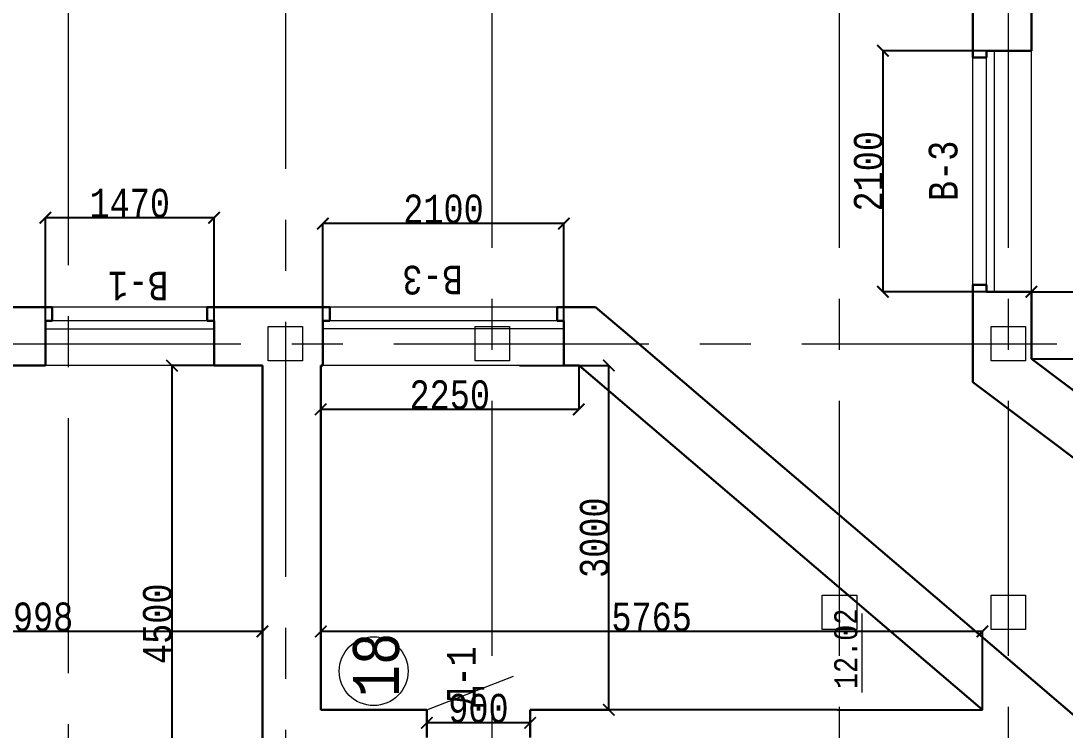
# Model space of a CAD drawing. Header units: millimetres. Extents: x -689206 to 4969298, y -1019800 to 703299.
# Drawn here: x -177358 to -168257, y -449542 to -443362 of the extents above; entities that cross this region are included whole.
import ezdxf

# ---------------------------------------------------------------- set-up
doc = ezdxf.new("R2010")
doc.units = ezdxf.units.MM
doc.linetypes.add('осеваяX2', pattern=[101.6, 63.5, -12.7, 12.7, -12.7])
for name, color, linetype, lineweight in [('несущие', 7, 'Continuous', 30), ('ОКНА', 250, 'Continuous', 20), ('РАЗМЕРЫ', 7, 'Continuous', 9), ('Слой1', 7, 'Continuous', 30), ('стены', 7, 'Continuous', 20)]:
    doc.layers.add(name, color=color, linetype=linetype, lineweight=lineweight)
doc.layers.add('четотам', color=7, linetype='Continuous')
doc.styles.add('Аннотативный', font='isocteur.ttf', dxfattribs={"width": 0.7, "height": 250})
doc.dimstyles.new('Аннотативный', dxfattribs={"dimscale": 0, "dimtxt": 250, "dimasz": 100, "dimexe": 1.25, "dimexo": 0.625, "dimtad": 1, "dimdec": 0, "dimtxsty": 'Аннотативный', "dimblk": 'ARCHTICK', "dimcen": 2.5, "dimadec": 0, "dimazin": 0, "dimtfac": 1, "dimtdec": 0, "dimtmove": 0, "dimatfit": 3, "dimfxl": 1, "dimarcsym": 0})

# ---------------------------------------------------------------- blocks, each defined once
blk = doc.blocks.new('_ArchTick')
at = {"color": 0, "linetype": 'ByBlock', "const_width": 0.15}
blk.add_lwpolyline([(-0.5, -0.5), (0.5, 0.5)], dxfattribs=at)
blk = doc.blocks.new('*D3006')
at = {"layer": 'Defpoints', "color": 0, "lineweight": 30, "transparency": 16777216}
for p in [(-177144.7, -445077.6), (-177144.7, -446365.5), (-175674.7, -446365.5)]:
    blk.add_point(p, dxfattribs=at)
at = {"layer": 'РАЗМЕРЫ', "color": 0, "lineweight": -2, "transparency": 16777216}
for p, q in [((-177144.7, -446364.8), (-177144.7, -445076.4)), ((-175674.7, -445077.6), (-177144.7, -445077.6)), ((-175674.7, -446364.8), (-175674.7, -445076.4))]:
    blk.add_line(p, q, dxfattribs=at)
at = {"layer": 'РАЗМЕРЫ', "color": 0, "lineweight": -2, "transparency": 16777216, "xscale": 100, "yscale": 100, "zscale": 100, "rotation": 180}
blk.add_blockref('_ArchTick', (-177144.7, -445077.6), dxfattribs=at)
at = {"layer": 'РАЗМЕРЫ', "color": 0, "lineweight": -2, "transparency": 16777216, "xscale": 100, "yscale": 100, "zscale": 100}
blk.add_blockref('_ArchTick', (-175674.7, -445077.6), dxfattribs=at)
at = {"layer": 'РАЗМЕРЫ', "color": 0, "lineweight": 5, "transparency": 16777216, "insert": (-176409.7, -444952), "char_height": 250, "attachment_point": 5, "style": 'Аннотативный'}
blk.add_mtext('1470', dxfattribs=at)
blk = doc.blocks.new('*D3068')
at = {"layer": 'Defpoints', "color": 0, "lineweight": 30, "transparency": 16777216}
for p in [(-174743.4, -448682.8), (-174743.4, -449365.5), (-168978.5, -449365.5)]:
    blk.add_point(p, dxfattribs=at)
at = {"layer": 'РАЗМЕРЫ', "color": 0, "lineweight": -2, "transparency": 16777216}
for p, q in [((-174743.4, -449364.8), (-174743.4, -448681.5)), ((-168978.5, -448682.8), (-174743.4, -448682.8)), ((-168978.5, -449364.8), (-168978.5, -448681.5))]:
    blk.add_line(p, q, dxfattribs=at)
at = {"layer": 'РАЗМЕРЫ', "color": 0, "lineweight": -2, "transparency": 16777216, "xscale": 100, "yscale": 100, "zscale": 100, "rotation": 180}
blk.add_blockref('_ArchTick', (-174743.4, -448682.8), dxfattribs=at)
at = {"layer": 'РАЗМЕРЫ', "color": 0, "lineweight": -2, "transparency": 16777216, "xscale": 100, "yscale": 100, "zscale": 100}
blk.add_blockref('_ArchTick', (-168978.5, -448682.8), dxfattribs=at)
at = {"layer": 'РАЗМЕРЫ', "color": 0, "lineweight": 5, "transparency": 16777216, "insert": (-171861, -448557.2), "char_height": 250, "attachment_point": 5, "style": 'Аннотативный'}
blk.add_mtext('5765', dxfattribs=at)
blk = doc.blocks.new('*D3069')
at = {"layer": 'Defpoints', "color": 0, "lineweight": 30, "transparency": 16777216}
for p in [(-174745.5, -446365.5), (-172495.5, -446365.5), (-174745.5, -446747.1)]:
    blk.add_point(p, dxfattribs=at)
at = {"layer": 'РАЗМЕРЫ', "color": 0, "lineweight": -2, "transparency": 16777216}
for p, q in [((-174745.5, -446366.1), (-174745.5, -446748.3)), ((-172495.5, -446366.1), (-172495.5, -446748.3)), ((-172495.5, -446747.1), (-174745.5, -446747.1))]:
    blk.add_line(p, q, dxfattribs=at)
at = {"layer": 'РАЗМЕРЫ', "color": 0, "lineweight": -2, "transparency": 16777216, "xscale": 100, "yscale": 100, "zscale": 100, "rotation": 180}
blk.add_blockref('_ArchTick', (-174745.5, -446747.1), dxfattribs=at)
at = {"layer": 'РАЗМЕРЫ', "color": 0, "lineweight": -2, "transparency": 16777216, "xscale": 100, "yscale": 100, "zscale": 100}
blk.add_blockref('_ArchTick', (-172495.5, -446747.1), dxfattribs=at)
at = {"layer": 'РАЗМЕРЫ', "color": 0, "lineweight": 5, "transparency": 16777216, "insert": (-173620.5, -446621.4), "char_height": 250, "attachment_point": 5, "style": 'Аннотативный'}
blk.add_mtext('2250', dxfattribs=at)
blk = doc.blocks.new('*D3099')
at = {"layer": 'Defpoints', "color": 0, "linetype": 'ByBlock', "lineweight": 30, "transparency": 16777216}
for p in [(-168551.4, -443622.1), (-169845.4, -445722.1), (-168551.4, -445722.1)]:
    blk.add_point(p, dxfattribs=at)
at = {"layer": 'РАЗМЕРЫ', "color": 0, "linetype": 'ByBlock', "lineweight": -2, "transparency": 16777216}
for p, q in [((-168552, -443622.1), (-169846.7, -443622.1)), ((-169845.4, -443622.1), (-169845.4, -445722.1)), ((-168552, -445722.1), (-169846.7, -445722.1))]:
    blk.add_line(p, q, dxfattribs=at)
at = {"layer": 'РАЗМЕРЫ', "color": 0, "linetype": 'ByBlock', "lineweight": -2, "transparency": 16777216, "xscale": 100, "yscale": 100, "zscale": 100}
for p, rotation in [((-169845.4, -443622.1), 90), ((-169845.4, -445722.1), 270)]:
    blk.add_blockref('_ArchTick', p, dxfattribs=dict(at, rotation=rotation))
at = {"layer": 'РАЗМЕРЫ', "color": 0, "linetype": 'ByBlock', "lineweight": 5, "transparency": 16777216, "insert": (-169971.1, -444672.1), "char_height": 250, "attachment_point": 5, "rotation": 90, "style": 'Аннотативный'}
blk.add_mtext('2100', dxfattribs=at)
blk = doc.blocks.new('*D3100')
at = {"layer": 'Defpoints', "color": 0, "linetype": 'ByBlock', "lineweight": 30, "transparency": 16777216}
for p in [(-168551.4, -445722.1), (-153796.3, -445722.1), (-153796.3, -445722.1)]:
    blk.add_point(p, dxfattribs=at)
at = {"layer": 'РАЗМЕРЫ', "color": 0, "linetype": 'ByBlock', "lineweight": -2, "transparency": 16777216}
for p, q in [((-168551.4, -445721.5), (-168551.4, -445720.9)), ((-168551.4, -445722.1), (-153796.3, -445722.1)), ((-153796.3, -445721.5), (-153796.3, -445720.9))]:
    blk.add_line(p, q, dxfattribs=at)
at = {"layer": 'РАЗМЕРЫ', "color": 0, "linetype": 'ByBlock', "lineweight": -2, "transparency": 16777216, "xscale": 100, "yscale": 100, "zscale": 100, "rotation": 180}
blk.add_blockref('_ArchTick', (-168551.4, -445722.1), dxfattribs=at)
at = {"layer": 'РАЗМЕРЫ', "color": 0, "linetype": 'ByBlock', "lineweight": -2, "transparency": 16777216, "xscale": 100, "yscale": 100, "zscale": 100}
blk.add_blockref('_ArchTick', (-153796.3, -445722.1), dxfattribs=at)
at = {"layer": 'РАЗМЕРЫ', "color": 0, "linetype": 'ByBlock', "lineweight": 5, "transparency": 16777216, "insert": (-161173.8, -445596.5), "char_height": 250, "attachment_point": 5, "style": 'Аннотативный'}
blk.add_mtext('14760', dxfattribs=at)
blk = doc.blocks.new('*D3131')
at = {"layer": 'Defpoints', "color": 0, "linetype": 'ByBlock', "lineweight": 30, "transparency": 16777216}
for p in [(-175253.4, -446365.5), (-179251.4, -446798.3), (-179251.4, -448682.8)]:
    blk.add_point(p, dxfattribs=at)
at = {"layer": 'РАЗМЕРЫ', "color": 0, "linetype": 'ByBlock', "lineweight": -2, "transparency": 16777216}
for p, q in [((-175253.4, -446366.1), (-175253.4, -448684)), ((-179251.4, -446798.9), (-179251.4, -448684)), ((-175253.4, -448682.8), (-179251.4, -448682.8))]:
    blk.add_line(p, q, dxfattribs=at)
at = {"layer": 'РАЗМЕРЫ', "color": 0, "linetype": 'ByBlock', "lineweight": -2, "transparency": 16777216, "xscale": 100, "yscale": 100, "zscale": 100, "rotation": 180}
blk.add_blockref('_ArchTick', (-179251.4, -448682.8), dxfattribs=at)
at = {"layer": 'РАЗМЕРЫ', "color": 0, "linetype": 'ByBlock', "lineweight": -2, "transparency": 16777216, "xscale": 100, "yscale": 100, "zscale": 100}
blk.add_blockref('_ArchTick', (-175253.4, -448682.8), dxfattribs=at)
at = {"layer": 'РАЗМЕРЫ', "color": 0, "linetype": 'ByBlock', "lineweight": 5, "transparency": 16777216, "insert": (-177252.4, -448557.2), "char_height": 250, "attachment_point": 5, "style": 'Аннотативный'}
blk.add_mtext('3998', dxfattribs=at)
blk = doc.blocks.new('*D3132')
at = {"layer": 'Defpoints', "color": 0, "linetype": 'ByBlock', "lineweight": 30, "transparency": 16777216}
for p in [(-175253.4, -446365.5), (-176041.4, -450865.5), (-175253.4, -450865.5)]:
    blk.add_point(p, dxfattribs=at)
at = {"layer": 'РАЗМЕРЫ', "color": 0, "linetype": 'ByBlock', "lineweight": -2, "transparency": 16777216}
for p, q in [((-175254.1, -446365.5), (-176042.7, -446365.5)), ((-176041.4, -446365.5), (-176041.4, -450865.5)), ((-175254.1, -450865.5), (-176042.7, -450865.5))]:
    blk.add_line(p, q, dxfattribs=at)
at = {"layer": 'РАЗМЕРЫ', "color": 0, "linetype": 'ByBlock', "lineweight": -2, "transparency": 16777216, "xscale": 100, "yscale": 100, "zscale": 100}
for p, rotation in [((-176041.4, -446365.5), 90), ((-176041.4, -450865.5), 270)]:
    blk.add_blockref('_ArchTick', p, dxfattribs=dict(at, rotation=rotation))
at = {"layer": 'РАЗМЕРЫ', "color": 0, "linetype": 'ByBlock', "lineweight": 5, "transparency": 16777216, "insert": (-176167.1, -448615.5), "char_height": 250, "attachment_point": 5, "rotation": 90, "style": 'Аннотативный'}
blk.add_mtext('4500', dxfattribs=at)
blk = doc.blocks.new('*D3136')
at = {"layer": 'Defpoints', "color": 0, "linetype": 'ByBlock', "lineweight": 30, "transparency": 16777216}
for p in [(-174725.3, -445127.6), (-174725.3, -446365.5), (-172625.3, -446365.5)]:
    blk.add_point(p, dxfattribs=at)
at = {"layer": 'РАЗМЕРЫ', "color": 0, "linetype": 'ByBlock', "lineweight": -2, "transparency": 16777216}
for p, q in [((-174725.3, -446364.8), (-174725.3, -445126.4)), ((-172625.3, -446364.8), (-172625.3, -445126.4)), ((-172625.3, -445127.6), (-174725.3, -445127.6))]:
    blk.add_line(p, q, dxfattribs=at)
at = {"layer": 'РАЗМЕРЫ', "color": 0, "linetype": 'ByBlock', "lineweight": -2, "transparency": 16777216, "xscale": 100, "yscale": 100, "zscale": 100, "rotation": 180}
blk.add_blockref('_ArchTick', (-174725.3, -445127.6), dxfattribs=at)
at = {"layer": 'РАЗМЕРЫ', "color": 0, "linetype": 'ByBlock', "lineweight": -2, "transparency": 16777216, "xscale": 100, "yscale": 100, "zscale": 100}
blk.add_blockref('_ArchTick', (-172625.3, -445127.6), dxfattribs=at)
at = {"layer": 'РАЗМЕРЫ', "color": 0, "linetype": 'ByBlock', "lineweight": 5, "transparency": 16777216, "insert": (-173675.3, -445002), "char_height": 250, "attachment_point": 5, "style": 'Аннотативный'}
blk.add_mtext('2100', dxfattribs=at)
blk = doc.blocks.new('*D3156')
at = {"layer": 'Defpoints', "color": 0, "linetype": 'ByBlock', "lineweight": 30, "transparency": 16777216}
for p in [(-173820.4, -449479.3), (-173820.4, -449485.5), (-172920.4, -449485.5)]:
    blk.add_point(p, dxfattribs=at)
at = {"layer": 'РАЗМЕРЫ', "color": 0, "linetype": 'ByBlock', "lineweight": -2, "transparency": 16777216}
for p, q in [((-173820.4, -449484.8), (-173820.4, -449478.1)), ((-172920.4, -449479.3), (-173820.4, -449479.3)), ((-172920.4, -449484.8), (-172920.4, -449478.1))]:
    blk.add_line(p, q, dxfattribs=at)
at = {"layer": 'РАЗМЕРЫ', "color": 0, "linetype": 'ByBlock', "lineweight": -2, "transparency": 16777216, "xscale": 100, "yscale": 100, "zscale": 100, "rotation": 180}
blk.add_blockref('_ArchTick', (-173820.4, -449479.3), dxfattribs=at)
at = {"layer": 'РАЗМЕРЫ', "color": 0, "linetype": 'ByBlock', "lineweight": -2, "transparency": 16777216, "xscale": 100, "yscale": 100, "zscale": 100}
blk.add_blockref('_ArchTick', (-172920.4, -449479.3), dxfattribs=at)
at = {"layer": 'РАЗМЕРЫ', "color": 0, "linetype": 'ByBlock', "lineweight": 5, "transparency": 16777216, "insert": (-173370.4, -449353.7), "char_height": 250, "attachment_point": 5, "style": 'Аннотативный'}
blk.add_mtext('900', dxfattribs=at)
blk = doc.blocks.new('*D3188')
at = {"layer": 'Defpoints', "color": 0, "lineweight": 30, "ltscale": 150, "transparency": 16777216}
for p in [(-173013.7, -446365.5), (-172233.7, -446365.5), (-172920.4, -449365.5)]:
    blk.add_point(p, dxfattribs=at)
at = {"layer": 'РАЗМЕРЫ', "color": 0, "lineweight": -2, "ltscale": 150, "transparency": 16777216}
for p, q in [((-173013.1, -446365.5), (-172232.5, -446365.5)), ((-172233.7, -449365.5), (-172233.7, -446365.5)), ((-172919.8, -449365.5), (-172232.5, -449365.5))]:
    blk.add_line(p, q, dxfattribs=at)
at = {"layer": 'РАЗМЕРЫ', "color": 0, "lineweight": -2, "ltscale": 150, "transparency": 16777216, "xscale": 100, "yscale": 100, "zscale": 100}
for p, rotation in [((-172233.7, -446365.5), 90), ((-172233.7, -449365.5), 270)]:
    blk.add_blockref('_ArchTick', p, dxfattribs=dict(at, rotation=rotation))
at = {"layer": 'РАЗМЕРЫ', "color": 0, "lineweight": 5, "ltscale": 150, "transparency": 16777216, "insert": (-172359.4, -447865.5), "char_height": 250, "attachment_point": 5, "rotation": 90, "style": 'Аннотативный'}
blk.add_mtext('3000', dxfattribs=at)
blk = doc.blocks.new('*D3104')
at = {"layer": 'Defpoints', "color": 0, "lineweight": 30, "ltscale": 150, "transparency": 16777216}
for p in [(-168551.4, -442706.3), (-167383.7, -442706.3), (-168551.4, -446306.6)]:
    blk.add_point(p, dxfattribs=at)
at = {"layer": 'РАЗМЕРЫ', "color": 0, "lineweight": -2, "ltscale": 150, "transparency": 16777216}
for p, q in [((-168550.8, -442706.3), (-167382.5, -442706.3)), ((-167383.7, -446306.6), (-167383.7, -442706.3)), ((-168550.8, -446306.6), (-167382.5, -446306.6))]:
    blk.add_line(p, q, dxfattribs=at)
at = {"layer": 'РАЗМЕРЫ', "color": 0, "lineweight": -2, "ltscale": 150, "transparency": 16777216, "xscale": 100, "yscale": 100, "zscale": 100}
for p, rotation in [((-167383.7, -442706.3), 90), ((-167383.7, -446306.6), 270)]:
    blk.add_blockref('_ArchTick', p, dxfattribs=dict(at, rotation=rotation))
at = {"layer": 'РАЗМЕРЫ', "color": 0, "lineweight": 5, "ltscale": 150, "transparency": 16777216, "insert": (-167509.4, -444506.4), "char_height": 250, "attachment_point": 5, "rotation": 90, "style": 'Аннотативный'}
blk.add_mtext('3600', dxfattribs=at)

msp = doc.modelspace()

# ---------------------------------------------------------------- linework, layer by layer
at = {"layer": 'несущие', "color": 0}
for p, q in [((-168551.4, -442706.3), (-168551.4, -443622.1)), ((-169061.4, -442836.1), (-169061.4, -443682.1)), ((-169061.4, -442836.2), (-169061.4, -443682.1)), ((-168551.4, -442836.1), (-168551.4, -443622.1)), ((-168941.4, -443622.1), (-168551.4, -443622.1)), ((-169061.4, -445662.1), (-169061.4, -446510.2)), ((-169061.4, -445662.1), (-169061.4, -446510.2)), ((-168551.4, -445722.1), (-168551.4, -446306.6)), ((-168551.4, -445722.1), (-168551.4, -446306.6)), ((-168551.4, -446306.6), (-165568.5, -448553.5)), ((-169061.4, -446510.2), (-166010.2, -448808.5))]:
    msp.add_line(p, q, dxfattribs=at)
at = {"layer": 'ОКНА', "lineweight": 13}
for p, q in [((-168871.4, -445722.1), (-168871.4, -443622.1)), ((-168941.4, -445662.1), (-168941.4, -443682.1)), ((-175734.7, -445975.5), (-177084.7, -445975.5)), ((-172685.3, -445975.5), (-174665.3, -445975.5)), ((-177144.7, -446045.5), (-175674.7, -446045.5)), ((-172625.3, -446045.5), (-174725.3, -446045.5))]:
    msp.add_line(p, q, dxfattribs=at)
at = {"layer": 'ОКНА', "color": 0, "lineweight": 15}
for p, q in [((-168551.4, -445722.1), (-168551.4, -443622.1)), ((-169061.4, -445662.1), (-169061.4, -443682.1))]:
    msp.add_line(p, q, dxfattribs=at)
at = {"layer": 'ОКНА'}
for p, q in [((-177084.7, -445975.5), (-177144.7, -445975.5)), ((-177144.7, -445975.5), (-177144.7, -446045.5))]:
    msp.add_line(p, q, dxfattribs=at)
at = {"layer": 'РАЗМЕРЫ', "linetype": 'осеваяX2', "lineweight": 5, "ltscale": 35}
msp.add_line((-175053.4, -424648.3), (-175053.4, -491718.3), dxfattribs=at)
at = {"layer": 'РАЗМЕРЫ', "lineweight": 30}
for p, q in [((-168941.4, -443622.1), (-168941.4, -443682.1)), ((-168941.4, -443682.1), (-169061.4, -443682.1)), ((-168941.4, -445662.1), (-169061.4, -445662.1)), ((-169061.4, -445662.1), (-168941.4, -445662.1)), ((-168941.4, -445722.1), (-168941.4, -445662.1)), ((-174665.3, -445975.5), (-174665.3, -445855.5)), ((-174665.3, -445855.5), (-174665.3, -445975.5)), ((-172685.3, -445975.5), (-172685.3, -445855.5)), ((-172685.3, -445855.5), (-172685.3, -445975.5)), ((-172350.5, -445855.5), (-172493.9, -445855.5)), ((-172051.8, -446110.5), (-172350.5, -445855.5)), ((-174725.3, -445975.5), (-174665.3, -445975.5)), ((-172625.3, -445975.5), (-172685.3, -445975.5)), ((-168536.9, -449110.5), (-167956.9, -449605.5))]:
    msp.add_line(p, q, dxfattribs=at)
at = {"layer": 'РАЗМЕРЫ', "lineweight": 15}
for p, q in [((-175734.7, -445855.5), (-177084.7, -445855.5)), ((-172685.3, -445855.5), (-174665.3, -445855.5)), ((-175674.7, -446365.5), (-177144.7, -446365.5)), ((-172625.3, -446365.5), (-174725.3, -446365.5))]:
    msp.add_line(p, q, dxfattribs=at)
at = {"layer": 'РАЗМЕРЫ'}
msp.add_line((-170026.5, -449214.1), (-170026.5, -448524.9), dxfattribs=at)
at = {"layer": 'Слой1'}
for p, q in [((-177084.7, -445975.5), (-177084.7, -445855.5)), ((-177084.7, -445855.5), (-177084.7, -445975.5)), ((-175734.7, -445855.5), (-175734.7, -445975.5)), ((-177144.7, -446365.5), (-177144.7, -445975.5)), ((-177144.7, -445975.5), (-177084.7, -445975.5)), ((-175734.7, -445975.5), (-175674.7, -445975.5)), ((-175674.7, -445975.5), (-175674.7, -446365.5))]:
    msp.add_line(p, q, dxfattribs=at)
at = {"layer": 'стены', "linetype": 'осеваяX2', "lineweight": 5, "ltscale": 35}
for p, q in [((-176943.4, -491718.3), (-176943.4, -424515.6)), ((-173251.4, -491568.3), (-173251.4, -424515.6)), ((-170224, -491568.3), (-170224, -424515.6)), ((-168751.4, -491568.3), (-168751.4, -424515.6)), ((-181218.9, -446175.5), (-132779.1, -446175.5))]:
    msp.add_line(p, q, dxfattribs=at)
at = {"layer": 'стены', "lineweight": 30}
for p, q in [((-168941.4, -445722.1), (-168551.4, -445722.1)), ((-177084.7, -445855.5), (-177632.7, -445855.5)), ((-177084.7, -445855.5), (-177632.7, -445855.5)), ((-174743.4, -445855.5), (-175734.7, -445855.5)), ((-174665.3, -445855.5), (-175734.7, -445855.5)), ((-174743.4, -445855.5), (-174665.3, -445855.5)), ((-172685.3, -445855.5), (-172493.9, -445855.5)), ((-172495.9, -445855.5), (-172685.3, -445855.5)), ((-174725.3, -446365.5), (-174725.3, -445975.5)), ((-172625.3, -445975.5), (-172625.3, -446365.5)), ((-172051.8, -446110.5), (-168536.9, -449110.5)), ((-177572.7, -446365.5), (-177144.7, -446365.5)), ((-175674.7, -446365.5), (-175253.4, -446365.5)), ((-175253.4, -449813.5), (-175253.4, -446365.5)), ((-175253.4, -446365.5), (-175253.4, -449813.5)), ((-174745.5, -446365.5), (-174725.3, -446365.5)), ((-174743.4, -446365.5), (-174743.4, -449365.5)), ((-174743.4, -446365.5), (-174725.3, -446365.5)), ((-172625.3, -446365.5), (-172493.4, -446365.5)), ((-172625.3, -446365.5), (-172495.5, -446365.5)), ((-172493.4, -446365.5), (-168978.5, -449365.5)), ((-173820.4, -449365.5), (-174743.4, -449365.5)), ((-173820.4, -449605.5), (-173820.4, -449365.5)), ((-172920.4, -449365.5), (-172920.4, -449605.5))]:
    msp.add_line(p, q, dxfattribs=at)
at = {"layer": 'стены', "color": 152, "lineweight": 25, "true_color": 0x2776bb}
msp.add_line((-177084.7, -445855.5), (-177282.8, -445855.5), dxfattribs=at)
at = {"layer": 'стены', "color": 152, "lineweight": 30, "true_color": 0x2776bb}
for p, q in [((-177144.7, -446005.5), (-177144.7, -446365.5)), ((-177144.7, -446005.5), (-177144.7, -446365.5)), ((-175674.7, -446365.5), (-175674.7, -446005.5)), ((-175674.7, -446365.5), (-175674.7, -446005.5))]:
    msp.add_line(p, q, dxfattribs=at)
at = {"layer": 'стены'}
msp.add_line((-174743.4, -449365.5), (-174743.4, -449003.5), dxfattribs=at)
at = {"layer": 'стены', "lineweight": 9}
msp.add_line((-173820.4, -449365.5), (-173064.1, -449071.4), dxfattribs=at)
at = {"layer": 'стены', "lineweight": 25}
for q in [(-172920.4, -449365.5), (-168978.5, -449365.5)]:
    msp.add_line((-170243.4, -449365.5), q, dxfattribs=at)
at = {"layer": 'стены', "lineweight": 20}
for points in [[(-175203.4, -446325.5), (-175203.4, -446025.5), (-174903.4, -446025.5), (-174903.4, -446325.5)], [(-173399.4, -446325.5), (-173399.4, -446025.5), (-173099.4, -446025.5), (-173099.4, -446325.5)], [(-168901.4, -446325.5), (-168901.4, -446025.5), (-168601.4, -446025.5), (-168601.4, -446325.5)]]:
    msp.add_lwpolyline(points, close=True, dxfattribs=at)
at = {"layer": 'стены'}
for points in [[(-170374, -448665.6), (-170374, -448365.6), (-170074, -448365.6), (-170074, -448665.6)], [(-168901.4, -448665.6), (-168901.4, -448365.6), (-168601.4, -448365.6), (-168601.4, -448665.6)]]:
    msp.add_lwpolyline(points, close=True, dxfattribs=at)
at = {"layer": 'четотам', "lineweight": 13}
msp.add_circle((-174283.7, -449028.3), 300, dxfattribs=at)

# ---------------------------------------------------------------- texts
at = {"layer": 'РАЗМЕРЫ', "lineweight": 20, "ltscale": 150, "char_height": 250, "width": 922.913, "attachment_point": 1, "style": 'Аннотативный'}
for s, insert, rotation in [('В-3', (-169443.6, -444932.2), 90.25592), ('В-1', (-176073.7, -445798.3), 180), ('В-3', (-173507.1, -445743.9), 180.25592), ('Д-1', (-173644.3, -449338.3), 90)]:
    msp.add_mtext(s, dxfattribs=dict(at, insert=insert, rotation=rotation))
at = {"layer": 'РАЗМЕРЫ', "insert": (-170269.3, -449184.9), "char_height": 200, "width": 656.117, "attachment_point": 1, "rotation": 90, "style": 'Аннотативный'}
msp.add_mtext('12.02', dxfattribs=at)
at = {"layer": 'РАЗМЕРЫ', "lineweight": 13, "ltscale": 150, "insert": (-174463.6, -449256.3), "char_height": 401.1, "width": 1460, "attachment_point": 1, "rotation": 90, "style": 'Аннотативный'}
msp.add_mtext('18', dxfattribs=at)

# ---------------------------------------------------------------- dimensions: what is measured, and where the dimension line sits
at = {"layer": 'РАЗМЕРЫ', "lineweight": 5, "ltscale": 150}
for base, p1, p2, picture, middle in [((-167383.7, -442706.3), (-168551.4, -446306.6), (-168551.4, -442706.3), '*D3104', (-167509.4, -444506.4)), ((-172233.7, -446365.5), (-172920.4, -449365.5), (-173013.7, -446365.5), '*D3188', (-172359.4, -447865.5))]:
    dim = msp.add_linear_dim(base=base, p1=p1, p2=p2, angle=90, dimstyle='Аннотативный', dxfattribs=at)
    dim.commit()
    dim.dimension.update_dxf_attribs({"geometry": picture, "text_midpoint": middle})
at = {"layer": 'РАЗМЕРЫ', "color": 18, "linetype": 'ByBlock', "lineweight": 5, "true_color": 0x000000}
dim = msp.add_linear_dim(base=(-169845.4, -445722.1), p1=(-168551.4, -443622.1), p2=(-168551.4, -445722.1), angle=90, dimstyle='Аннотативный', dxfattribs=at)
dim.commit()
dim.dimension.update_dxf_attribs({"geometry": '*D3099', "text_midpoint": (-169971.1, -444672.1)})
at = {"layer": 'РАЗМЕРЫ', "lineweight": 5}
for base, p1, p2, picture, middle in [((-177144.7, -445077.6), (-175674.7, -446365.5), (-177144.7, -446365.5), '*D3006', (-176409.7, -444952)), ((-174745.5, -446747.1), (-172495.5, -446365.5), (-174745.5, -446365.5), '*D3069', (-173620.5, -446621.4)), ((-174743.4, -448682.8), (-168978.5, -449365.5), (-174743.4, -449365.5), '*D3068', (-171861, -448557.2))]:
    dim = msp.add_linear_dim(base=base, p1=p1, p2=p2, angle=180, dimstyle='Аннотативный', dxfattribs=at)
    dim.commit()
    dim.dimension.update_dxf_attribs({"geometry": picture, "text_midpoint": middle})
at = {"layer": 'РАЗМЕРЫ', "linetype": 'ByBlock', "lineweight": 5}
for base, p1, p2, angle, picture, middle in [((-174725.3, -445127.6), (-172625.3, -446365.5), (-174725.3, -446365.5), 180, '*D3136', (-173675.3, -445002)), ((-179251.4, -448682.8), (-175253.4, -446365.5), (-179251.4, -446798.3), 180, '*D3131', (-177252.4, -448557.2)), ((-176041.4, -450865.5), (-175253.4, -446365.5), (-175253.4, -450865.5), 90, '*D3132', (-176167.1, -448615.5)), ((-173820.4, -449479.3), (-172920.4, -449485.5), (-173820.4, -449485.5), 180, '*D3156', (-173370.4, -449353.7))]:
    dim = msp.add_linear_dim(base=base, p1=p1, p2=p2, angle=angle, dimstyle='Аннотативный', dxfattribs=at)
    dim.commit()
    dim.dimension.update_dxf_attribs({"geometry": picture, "text_midpoint": middle})
at = {"layer": 'РАЗМЕРЫ', "color": 18, "linetype": 'ByBlock', "lineweight": 5, "true_color": 0x000000}
dim = msp.add_linear_dim(base=(-153796.3, -445722.1), p1=(-168551.4, -445722.1), p2=(-153796.3, -445722.1), angle=180, text='14760', dimstyle='Аннотативный', dxfattribs=at)
dim.commit()
dim.dimension.update_dxf_attribs({"geometry": '*D3100', "text_midpoint": (-161173.8, -445596.5)})

doc.saveas('drawing.dxf')
